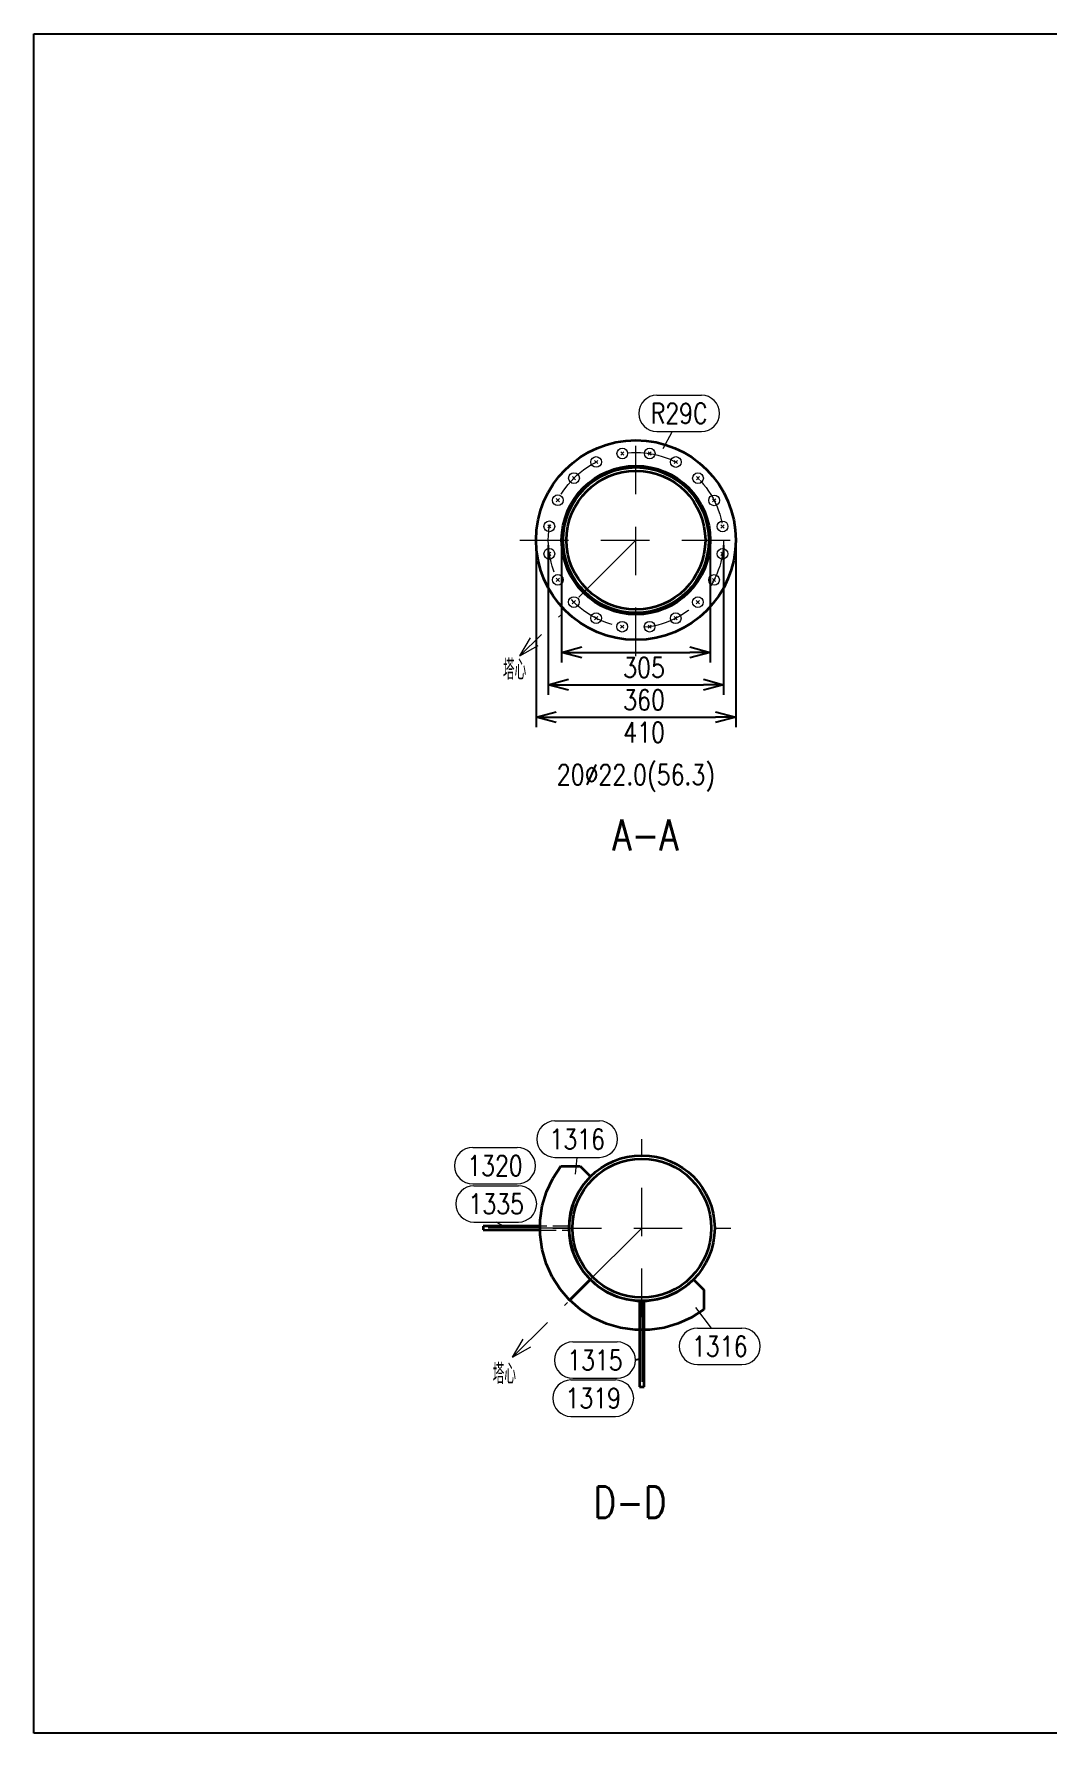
# Model space of a CAD drawing. Extents: x 154981 to 165753, y -86801 to -82885.
# Drawn here: x 156707.1 to 156832.3, y -83536.7 to -83326.7 of the extents above; entities that cross this region are included whole.
import ezdxf
from ezdxf.enums import TextEntityAlignment as Align

# ---------------------------------------------------------------- set-up
doc = ezdxf.new("R2010")
doc.units = 0
doc.header["$MEASUREMENT"] = 0
for name, pattern in [('虚线', [2.75, 2, -0.75]), ('长一点画线', [16.5, 10, -3, 0.5, -3]), ('长虚线', [10, 6, -4])]:
    doc.linetypes.add(name, pattern=pattern)
doc.layers.get('0').update_dxf_attribs({"linetype": 'CONTINUOUS', "lineweight": 25})
doc.layers.get('Defpoints').update_dxf_attribs({"linetype": 'CONTINUOUS'})
doc.layers.add('4', color=7, linetype='CONTINUOUS', lineweight=25)
doc.layers.add('5', color=7, linetype='CONTINUOUS', lineweight=25)
doc.styles.add('DimFont', font='simplex.shx', dxfattribs={"width": 0.8, "bigfont": 'gbhzfs.shx'})
doc.styles.get("Standard").update_dxf_attribs({"font": 'simplex.shx', "width": 0.7, "height": 3, "bigfont": 'gbhzfs.shx'})
doc.dimstyles.new('DHDxfDimStyleOpen30', dxfattribs={"dimtxt": 2.5, "dimasz": 2.5, "dimexe": 1.25, "dimexo": 0.625, "dimtad": 2, "dimtxsty": 'DimFont', "dimblk": 'OPEN30', "dimblk1": 'OPEN30', "dimblk2": 'OPEN30', "dimcen": 2.5, "dimadec": 0, "dimazin": 0, "dimtfac": 1, "dimtmove": 0, "dimatfit": 3, "dimfxl": 0, "dimarcsym": 0})

# ---------------------------------------------------------------- blocks, each defined once
blk = doc.blocks.new('_OPEN30')
at = {"color": 0, "linetype": 'ByBlock', "lineweight": -2}
for p, q in [((-1, 0.268), (0, 0)), ((0, 0), (-1, -0.268)), ((0, 0), (-1, 0))]:
    blk.add_line(p, q, dxfattribs=at)
blk = doc.blocks.new('*D475')
at = {"layer": '5', "color": 134, "linetype": 'Continuous', "lineweight": -2}
for p, q in [((156770.68, -83389.85), (156770.68, -83408.35)), ((156792.35, -83389.85), (156792.35, -83408.35)), ((156773.18, -83407.1), (156789.85, -83407.1))]:
    blk.add_line(p, q, dxfattribs=at)
at = {"layer": 'Defpoints', "color": 0, "linetype": 'Continuous'}
for p in [(156770.68, -83389.22), (156792.35, -83389.22), (156792.35, -83407.1)]:
    blk.add_point(p, dxfattribs=at)
at = {"layer": '5', "color": 134, "linetype": 'Continuous', "lineweight": -2, "xscale": 2.5, "yscale": 2.5, "zscale": 2.5, "rotation": 180}
blk.add_blockref('_OPEN30', (156770.68, -83407.1), dxfattribs=at)
at = {"layer": '5', "color": 134, "linetype": 'Continuous', "lineweight": -2, "xscale": 2.5, "yscale": 2.5, "zscale": 2.5}
blk.add_blockref('_OPEN30', (156792.35, -83407.1), dxfattribs=at)
at = {"layer": '5', "color": 134, "linetype": 'Continuous', "lineweight": 18, "insert": (156782.51, -83408.97), "char_height": 2.5, "attachment_point": 5, "line_spacing_factor": 0.6, "style": 'DimFont'}
blk.add_mtext('360', dxfattribs=at)
blk = doc.blocks.new('*D476')
at = {"layer": '5', "color": 134, "linetype": 'Continuous', "lineweight": -2}
for p, q in [((156772.33, -83389.85), (156772.33, -83404.35)), ((156790.69, -83389.85), (156790.69, -83404.35)), ((156774.83, -83403.1), (156788.19, -83403.1))]:
    blk.add_line(p, q, dxfattribs=at)
at = {"layer": 'Defpoints', "color": 0, "linetype": 'Continuous'}
for p in [(156772.33, -83389.22), (156790.69, -83389.22), (156790.69, -83403.1)]:
    blk.add_point(p, dxfattribs=at)
at = {"layer": '5', "color": 134, "linetype": 'Continuous', "lineweight": -2, "xscale": 2.5, "yscale": 2.5, "zscale": 2.5, "rotation": 180}
blk.add_blockref('_OPEN30', (156772.33, -83403.1), dxfattribs=at)
at = {"layer": '5', "color": 134, "linetype": 'Continuous', "lineweight": -2, "xscale": 2.5, "yscale": 2.5, "zscale": 2.5}
blk.add_blockref('_OPEN30', (156790.69, -83403.1), dxfattribs=at)
at = {"layer": '5', "color": 134, "linetype": 'Continuous', "lineweight": 18, "insert": (156782.51, -83404.97), "char_height": 2.5, "attachment_point": 5, "line_spacing_factor": 0.6, "style": 'DimFont'}
blk.add_mtext('305', dxfattribs=at)
blk = doc.blocks.new('*D477')
at = {"layer": '5', "color": 134, "linetype": 'Continuous', "lineweight": -2}
for p, q in [((156769.17, -83389.85), (156769.17, -83412.35)), ((156793.85, -83389.85), (156793.85, -83412.35)), ((156771.67, -83411.1), (156791.35, -83411.1))]:
    blk.add_line(p, q, dxfattribs=at)
at = {"layer": 'Defpoints', "color": 0, "linetype": 'Continuous'}
for p in [(156769.17, -83389.22), (156793.85, -83389.22), (156793.85, -83411.1)]:
    blk.add_point(p, dxfattribs=at)
at = {"layer": '5', "color": 134, "linetype": 'Continuous', "lineweight": -2, "xscale": 2.5, "yscale": 2.5, "zscale": 2.5, "rotation": 180}
blk.add_blockref('_OPEN30', (156769.17, -83411.1), dxfattribs=at)
at = {"layer": '5', "color": 134, "linetype": 'Continuous', "lineweight": -2, "xscale": 2.5, "yscale": 2.5, "zscale": 2.5}
blk.add_blockref('_OPEN30', (156793.85, -83411.1), dxfattribs=at)
at = {"layer": '5', "color": 134, "linetype": 'Continuous', "lineweight": 18, "insert": (156782.51, -83412.97), "char_height": 2.5, "attachment_point": 5, "line_spacing_factor": 0.6, "style": 'DimFont'}
blk.add_mtext('410', dxfattribs=at)
blk = doc.blocks.new('板孔默认')
at = {"layer": '5', "color": 7, "linetype": 'Continuous', "lineweight": 13}
for p, q in [((-0.3, -0.3), (0.3, 0.3)), ((0.3, -0.3), (-0.3, 0.3))]:
    blk.add_line(p, q, dxfattribs=at)
blk.add_circle((0, 0), 1, dxfattribs=at)
blk = doc.blocks.new('CTDHK')
at = {"color": 0, "linetype": 'Continuous'}
for p, q in [((0, 210), (297, 210)), ((0, 0), (0, 210)), ((297, 0), (0, 0))]:
    blk.add_line(p, q, dxfattribs=at)

msp = doc.modelspace()

# ---------------------------------------------------------------- linework, layer by layer
at = {"color": 3, "linetype": 'Continuous'}
msp.add_line((156781.45869, -83490.55726), (156782.09292, -83490.38006), dxfattribs=at)
at = {"layer": '4', "color": 1, "linetype": 'Continuous', "lineweight": 18}
msp.add_lwpolyline([(156707.11666, -83326.66733), (156707.11666, -83536.66733), (157004.11666, -83536.66733), (157004.11666, -83326.66733)], close=True, dxfattribs=at)
at = {"layer": '5', "color": 3, "linetype": 'Continuous', "lineweight": 18}
for p, q in [((156784.10275, -83371.31755), (156789.60275, -83371.31755)), ((156784.10275, -83375.81755), (156789.60275, -83375.81755)), ((156784.8659, -83377.89896), (156785.99365, -83375.8323)), ((156771.49476, -83461.01632), (156776.99476, -83461.01632)), ((156761.34099, -83464.30382), (156766.84099, -83464.30382)), ((156771.49476, -83465.51632), (156776.99476, -83465.51632)), ((156774.0524, -83467.59982), (156774.24268, -83465.51632)), ((156761.34099, -83468.80382), (156766.84099, -83468.80382)), ((156761.49476, -83469.01632), (156766.99476, -83469.01632)), ((156761.49476, -83473.51632), (156766.99476, -83473.51632)), ((156765.24004, -83474.07493), (156764.24268, -83473.51632)), ((156788.88949, -83484.05997), (156790.8228, -83486.62278)), ((156789.11944, -83486.62278), (156794.61944, -83486.62278)), ((156773.69978, -83488.3279), (156779.19978, -83488.3279)), ((156789.11944, -83491.12278), (156794.61944, -83491.12278)), ((156773.48196, -83493.03123), (156778.98196, -83493.03123)), ((156773.69978, -83492.8279), (156779.19978, -83492.8279)), ((156773.48196, -83497.53123), (156778.98196, -83497.53123))]:
    msp.add_line(p, q, dxfattribs=at)
at = {"layer": '5', "color": 240, "linetype": '长虚线', "lineweight": 18}
for p, q in [((156781.5125, -83403.56603), (156781.5125, -83374.88375)), ((156767.17136, -83389.22489), (156795.85363, -83389.22489)), ((156782.24476, -83485.26632), (156782.24476, -83463.26632)), ((156771.24476, -83474.26632), (156793.24476, -83474.26632))]:
    msp.add_line(p, q, dxfattribs=at)
at = {"layer": '5', "color": 7, "linetype": '长一点画线', "lineweight": 18}
for p, q in [((156781.5125, -83389.22489), (156767.18272, -83403.53782)), ((156767.18272, -83403.53782), (156768.47813, -83401.29715)), ((156767.18272, -83403.53782), (156768.47813, -83401.29715)), ((156767.18272, -83403.53782), (156769.42492, -83402.24505)), ((156767.18272, -83403.53782), (156769.42492, -83402.24505)), ((156782.24476, -83474.26632), (156766.27386, -83490.21845)), ((156766.27386, -83490.21845), (156767.56927, -83487.97777)), ((156766.27386, -83490.21845), (156767.56927, -83487.97777)), ((156766.27386, -83490.21845), (156768.51606, -83488.92567)), ((156766.27386, -83490.21845), (156768.51606, -83488.92567))]:
    msp.add_line(p, q, dxfattribs=at)
at = {"layer": '5', "color": 7, "linetype": 'Continuous', "lineweight": 35}
for p, q in [((156770.46137, -83469.77019), (156771.22622, -83468.12992)), ((156771.22622, -83468.12992), (156772.21797, -83466.61602)), ((156772.21797, -83466.61602), (156774.61083, -83466.61824)), ((156774.61083, -83466.61824), (156775.8867, -83467.89647)), ((156775.8867, -83467.89647), (156775.04489, -83468.86615)), ((156769.93916, -83471.50304), (156770.46137, -83469.77019)), ((156774.34965, -83469.94577), (156773.81513, -83471.11334)), ((156775.04489, -83468.86615), (156774.34965, -83469.94577)), ((156769.67035, -83473.29279), (156769.93916, -83471.50304)), ((156773.45221, -83472.34509), (156773.26829, -83473.61595)), ((156773.81513, -83471.11334), (156773.45221, -83472.34509)), ((156762.61501, -83474.00734), (156762.61456, -83474.48894)), ((156762.61456, -83474.48894), (156769.66379, -83474.49547)), ((156769.66642, -83474.01387), (156762.61501, -83474.00734)), ((156769.66048, -83475.10259), (156769.67035, -83473.29279)), ((156773.26829, -83473.61595), (156773.2671, -83474.90006)), ((156773.2671, -83474.90006), (156773.44867, -83476.17126)), ((156769.90974, -83476.89517), (156769.66048, -83475.10259)), ((156770.41301, -83478.63361), (156769.90974, -83476.89517)), ((156773.44867, -83476.17126), (156773.8093, -83477.40369)), ((156771.15992, -83480.28212), (156770.41301, -83478.63361)), ((156773.8093, -83477.40369), (156774.34166, -83478.57224)), ((156774.34166, -83478.57224), (156775.0349, -83479.65315)), ((156772.13509, -83481.80676), (156771.15992, -83480.28212)), ((156775.87491, -83480.62439), (156773.31845, -83483.17612)), ((156773.3267, -83483.18438), (156775.8808, -83480.63028)), ((156775.0349, -83479.65315), (156775.87491, -83480.62439)), ((156775.8808, -83480.63028), (156776.85126, -83481.47119)), ((156787.63826, -83481.47119), (156788.60872, -83480.63028)), ((156788.60872, -83480.63028), (156789.88577, -83481.90733)), ((156773.31845, -83483.17612), (156772.13509, -83481.80676)), ((156774.69497, -83484.369), (156773.3267, -83483.18438)), ((156776.85126, -83481.47119), (156777.93152, -83482.16543)), ((156777.93152, -83482.16543), (156779.09958, -83482.69887)), ((156779.09958, -83482.69887), (156780.33167, -83483.06064)), ((156780.33167, -83483.06064), (156781.60271, -83483.24339)), ((156781.60271, -83483.24339), (156782.88681, -83483.24339)), ((156782.54576, -83483.26632), (156781.94376, -83483.26632)), ((156781.94376, -83483.26632), (156781.94376, -83493.8961)), ((156782.54576, -83493.8961), (156782.54576, -83483.26632)), ((156782.88681, -83483.24339), (156784.15785, -83483.06064)), ((156784.15785, -83483.06064), (156785.38994, -83482.69887)), ((156785.38994, -83482.69887), (156786.558, -83482.16543)), ((156786.558, -83482.16543), (156787.63826, -83481.47119)), ((156789.88577, -83481.90733), (156789.88577, -83484.30019)), ((156776.2187, -83485.34558), (156774.69497, -83484.369)), ((156777.86652, -83486.09402), (156776.2187, -83485.34558)), ((156788.37095, -83485.29054), (156786.72998, -83486.05387)), ((156789.88577, -83484.30019), (156788.37095, -83485.29054)), ((156779.60449, -83486.5989), (156777.86652, -83486.09402)), ((156781.39684, -83486.84982), (156779.60449, -83486.5989)), ((156783.20665, -83486.84163), (156781.39684, -83486.84982)), ((156784.99665, -83486.57448), (156783.20665, -83486.84163)), ((156786.72998, -83486.05387), (156784.99665, -83486.57448)), ((156781.94376, -83493.8961), (156782.54576, -83493.8961))]:
    msp.add_line(p, q, dxfattribs=at)
at = {"layer": '5', "color": 240, "linetype": '长一点画线', "lineweight": 18}
for p, q in [((156773.24477, -83474.25799), (156762.61478, -83474.24814)), ((156782.24476, -83483.26632), (156782.24476, -83493.8961))]:
    msp.add_line(p, q, dxfattribs=at)
at = {"layer": '5', "color": 7, "linetype": '虚线', "lineweight": 18}
for p, q in [((156769.66379, -83474.49547), (156773.24454, -83474.49879)), ((156773.24499, -83474.01718), (156769.66642, -83474.01387)), ((156773.24454, -83474.49879), (156773.24499, -83474.01718))]:
    msp.add_line(p, q, dxfattribs=at)
at = {"layer": '5', "color": 7, "linetype": 'Continuous', "lineweight": 35}
for centre, radius in [((156781.5125, -83389.22489), 12.34114), ((156781.5125, -83389.22489), 9.1806), ((156781.5125, -83389.22489), 9), ((156781.5125, -83389.22489), 9), ((156781.5125, -83389.22489), 8.5786), ((156781.5125, -83389.22489), 8.5786), ((156782.24476, -83474.26632), 9), ((156782.24476, -83474.26632), 9), ((156782.24476, -83474.26632), 8.5786), ((156782.24476, -83474.26632), 8.5786)]:
    msp.add_circle(centre, radius, dxfattribs=at)
at = {"layer": '5', "color": 240, "linetype": '长虚线', "lineweight": 18}
msp.add_circle((156781.5125, -83389.22489), 10.83612, dxfattribs=at)
at = {"layer": '5', "color": 3, "linetype": 'Continuous', "lineweight": 18}
for centre, start, end in [((156784.10275, -83373.56755), 90, 270), ((156789.60275, -83373.56755), 270, 90), ((156771.49476, -83463.26632), 90, 270), ((156776.99476, -83463.26632), 270, 90), ((156761.34099, -83466.55382), 90, 270), ((156766.84099, -83466.55382), 270, 90), ((156761.49476, -83471.26632), 90, 270), ((156766.99476, -83471.26632), 270, 90), ((156789.11944, -83488.87278), 90, 270), ((156794.61944, -83488.87278), 270, 90), ((156773.69978, -83490.5779), 90, 270), ((156779.19978, -83490.5779), 270, 90), ((156773.48196, -83495.28123), 90, 270), ((156778.98196, -83495.28123), 270, 90)]:
    msp.add_arc(centre, 2.25, start, end, dxfattribs=at)

# ---------------------------------------------------------------- block references
at = {"color": 2, "linetype": 'Continuous'}
msp.add_blockref('CTDHK', (156707.11666, -83536.66733), dxfattribs=at)
at = {"layer": '5', "color": 7, "linetype": 'Continuous', "lineweight": 35, "xscale": 0.6620000000111759, "yscale": 0.661999999996624, "zscale": 0.662}
for p in [(156779.82365, -83378.52119), (156783.21393, -83378.52318), (156776.59868, -83379.56695), (156786.43767, -83379.57273), (156773.85471, -83381.55809), (156789.17929, -83381.5671), (156771.86034, -83384.29972), (156791.17044, -83384.31107), (156770.81079, -83387.52345), (156792.2162, -83387.53604), (156770.80879, -83390.91374), (156792.21421, -83390.92633), (156771.85455, -83394.13871), (156791.16466, -83394.15006), (156773.8457, -83396.88268), (156789.17028, -83396.89169), (156776.58732, -83398.87705), (156779.81106, -83399.9266), (156783.20135, -83399.9286), (156786.42631, -83398.88284)]:
    msp.add_blockref('板孔默认', p, dxfattribs=at)

# ---------------------------------------------------------------- texts
at = {"layer": '5', "color": 6, "linetype": 'Continuous', "lineweight": 18, "width": 0.8}
for s, p in [('R29C', (156786.85275, -83373.56755)), ('1316', (156774.24476, -83463.26632)), ('1320', (156764.09099, -83466.55382)), ('1335', (156764.24476, -83471.26632)), ('1315', (156776.44978, -83490.5779)), ('1316', (156791.86944, -83488.87278)), ('1319', (156776.23196, -83495.28123))]:
    msp.add_text(s, height=2.5, dxfattribs=at).set_placement(p, align=Align.MIDDLE_CENTER)
at = {"layer": '5', "color": 7, "linetype": 'Continuous', "lineweight": 18, "width": 0.8}
for s, p in [('塔心', (156766.5125, -83405.22489)), ('20%%c22.0(56.3)', (156781.5125, -83418.22489)), ('塔心', (156765.24476, -83492.26632))]:
    msp.add_text(s, height=2.5, dxfattribs=at).set_placement(p, align=Align.MIDDLE_CENTER)
at = {"layer": '5', "color": 2, "linetype": 'Continuous', "lineweight": 18, "width": 0.8}
msp.add_text('A-A', height=3.84912, dxfattribs=at).set_placement((156782.68035, -83423.74348), align=Align.TOP_CENTER)
msp.add_text('D-D', height=3.84912, dxfattribs=at).set_placement((156780.77756, -83508.13368), align=Align.MIDDLE_CENTER)

# ---------------------------------------------------------------- dimensions: what is measured, and where the dimension line sits
at = {"layer": '5', "color": 134, "linetype": 'Continuous', "lineweight": 18}
for base, p1, p2, text, picture, middle in [((156793.85363, -83411.09989), (156769.17136, -83389.22489), (156793.85363, -83389.22489), '410', '*D477', (156782.5125, -83411.09989)), ((156792.34862, -83407.09989), (156770.67638, -83389.22489), (156792.34862, -83389.22489), '360', '*D475', (156782.5125, -83407.09989)), ((156790.6931, -83403.09989), (156772.33189, -83389.22489), (156790.6931, -83389.22489), '305', '*D476', (156782.5125, -83403.09989))]:
    dim = msp.add_linear_dim(base=base, p1=p1, p2=p2, angle=0, text=text, dimstyle='DHDxfDimStyleOpen30', override={"dimtxt": 2.5, "dimclrd": 134, "dimclre": 134, "dimclrt": 134}, dxfattribs=at)
    dim.commit()
    dim.dimension.update_dxf_attribs({"geometry": picture, "text_midpoint": middle, "dimtype": 161})

doc.saveas('drawing.dxf')
